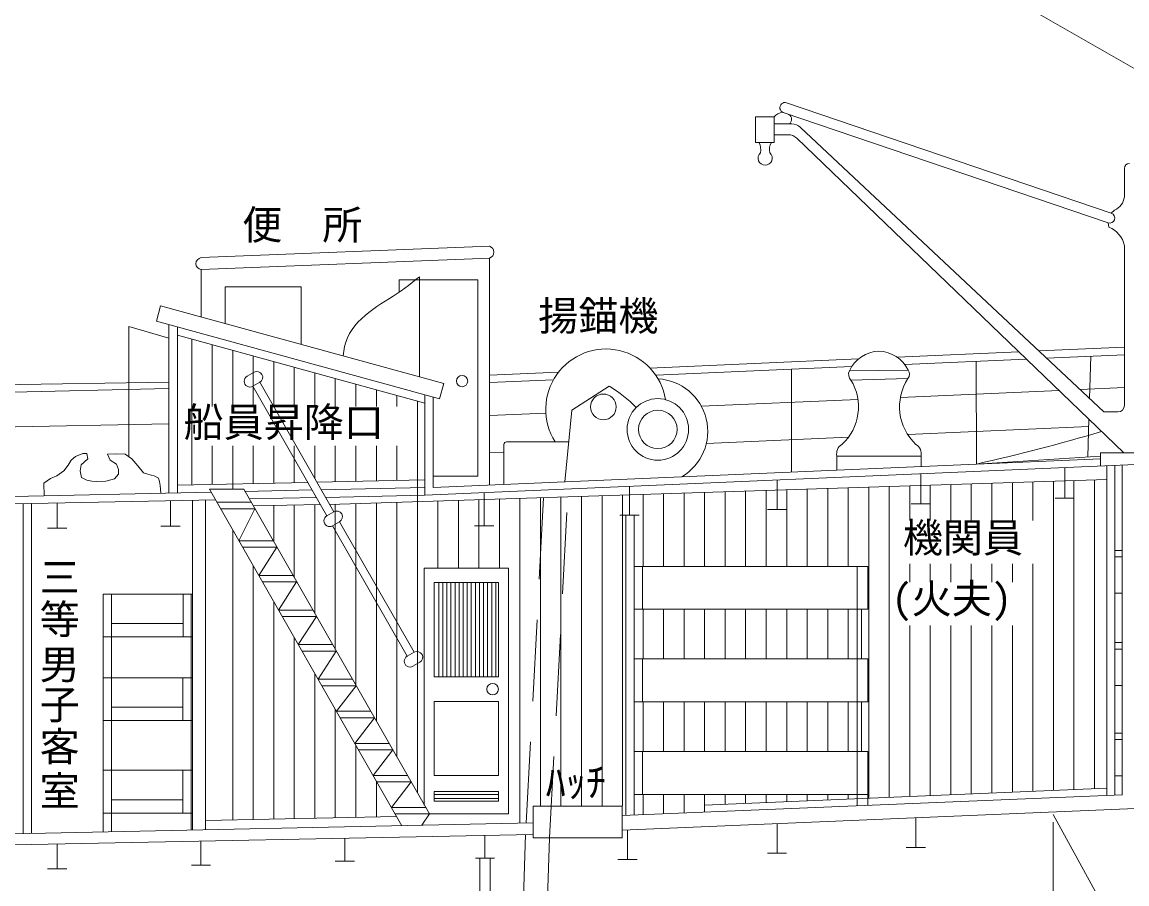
# Model space of a CAD drawing. Units: millimetres, scale not verified. Extents: x -51044 to 51056, y -29700 to 29700.
# Drawn here: x 16981 to 25597, y -14620 to -7899 of the extents above; entities that cross this region are included whole.
import ezdxf
from ezdxf.enums import TextEntityAlignment as Align

# ---------------------------------------------------------------- set-up
doc = ezdxf.new("R2010")
doc.units = ezdxf.units.MM
doc.header["$LTSCALE"] = 100
doc.linetypes.add('USER1', pattern=[50.8, 31.75, -6.35, 6.35, -6.35])
doc.linetypes.add('USER2', pattern=[9.525, 6.35, -3.175])
for name, color, linetype, lineweight in [('0-2_sunpou', 7, 'Continuous', 18), ('0-3_keijou', 7, 'Continuous', 18), ('0-6_center', 7, 'USER1', 18)]:
    doc.layers.add(name, color=color, linetype=linetype, lineweight=lineweight)
doc.layers.add('0-5_text', color=7, linetype='Continuous')
doc.styles.add('ＭＳ ゴシック', font='')
doc.styles.get('ＭＳ ゴシック').set_extended_font_data('MS Gothic')

msp = doc.modelspace()

# ---------------------------------------------------------------- linework, layer by layer
at = {"layer": '0-2_sunpou', "linetype": 'USER2'}
for p, q in [((20912, -14146.1), (21048.5, -11606.8)), ((21094.1, -14261.3), (21237.1, -11600.8))]:
    msp.add_line(p, q, dxfattribs=at)
at = {"layer": '0-3_keijou'}
for p, q in [((13612.4, -1371.4), (29178.6, -10276.7)), ((22943.5, -8528.9), (25475.7, -9389.6)), ((22917.8, -8604.6), (25450, -9465.4)), ((22846.3, -8693.8), (22982.9, -8693.8)), ((22846.3, -8777.2), (22954.1, -8777.2)), ((23051.2, -8720.8), (25418.2, -10939.2)), ((23023.4, -8805.1), (25572, -11257.4)), ((25577.1, -9041.1), (25577.1, -9262.6)), ((25475.7, -9389.6), (25501.1, -9365.9)), ((25450, -9465.4), (25455.7, -9499.7)), ((20626.8, -9646.8), (18377.1, -9736.3)), ((25577.1, -10889.2), (25577.1, -9642.8)), ((20626.8, -9740.2), (18377.1, -9829.8)), ((20626.8, -11508.9), (20626.8, -9740.2)), ((18377.1, -10197.8), (18377.1, -9829.8)), ((20081, -10666), (20081, -9884.8)), ((18564.6, -10249.3), (18564.6, -9964.7)), ((18564.6, -9964.7), (19159, -9964.7)), ((19159, -10412.6), (19159, -9964.7)), ((19922.5, -10004.9), (19922.5, -9909.8)), ((19922.5, -9909.8), (20535.2, -9909.8)), ((20535.2, -11441.2), (20535.2, -9909.8)), ((18061.2, -10111), (18028.3, -10230.7)), ((18061.2, -10111), (20269.4, -10717.8)), ((18028.3, -10230.7), (20236.5, -10837.5)), ((18126.7, -10257.7), (18126.7, -11572.2)), ((18192.9, -10275.9), (18192.9, -11570.8)), ((18192.9, -10340.2), (20122.8, -10870.6)), ((18303.9, -10370.7), (18303.9, -11507.9)), ((18463.9, -10414.7), (18463.9, -10897.6)), ((18623.9, -10458.7), (18623.9, -10897.6)), ((18783.9, -10502.6), (18783.9, -10897.6)), ((24754.7, -10470.9), (23805.6, -10512.6)), ((25577.1, -10434.8), (24911.3, -10464.1)), ((25577.1, -10493.1), (24970.7, -10519.7)), ((25305.6, -10833.6), (25315.1, -10504.6)), ((18943.9, -10546.6), (18943.9, -10897.6)), ((19103.9, -10590.6), (19103.9, -10897.6)), ((23504.5, -10525.8), (21877.9, -10597.2)), ((23451, -10586.4), (21923.1, -10653.5)), ((24812.6, -10526.7), (23863.7, -10568.3)), ((24422.8, -10543.8), (24423.2, -11345.9)), ((18735.9, -10661.7), (18790.7, -10630.4)), ((19263.9, -10634.5), (19263.9, -10897.6)), ((19423.9, -10678.5), (19423.9, -10897.6)), ((21165.2, -10628.5), (20626.8, -10652.2)), ((22982.3, -10607), (22982.3, -11407.8)), ((23891.1, -10612.7), (23433, -10619.7)), ((23444.9, -10690.5), (23889.7, -10679)), ((18126.7, -10706.9), (16151.8, -10736.8)), ((18126.7, -10757.9), (16267.6, -10798)), ((18780.6, -10739.8), (18835.3, -10708.5)), ((18780.6, -10739.8), (19358, -11749.5)), ((18835.3, -10708.5), (19412.7, -11718.2)), ((19583.9, -10722.5), (19583.9, -10897.6)), ((19743.9, -10766.5), (19743.9, -10897.6)), ((20269.4, -10717.8), (20236.5, -10837.5)), ((21125.1, -10688.5), (20626.8, -10710.4)), ((21269.2, -10926.5), (21560.9, -10738.4)), ((25577.1, -10750.1), (25232.6, -10765.2)), ((19903.9, -10810.4), (19903.9, -10897.6)), ((20063.9, -10854.4), (20063.9, -13910.8)), ((20122.8, -11589.3), (20122.8, -10806.3)), ((20186.9, -11527.8), (20186.9, -10823.9)), ((23499.2, -10841.3), (22278.4, -10894.9)), ((25068.1, -10772.4), (23830.6, -10826.8)), ((21269.2, -10926.5), (21212.7, -11483.8)), ((25418.2, -10939.2), (25527.1, -10939.2)), ((21065.9, -10948.1), (20626.8, -10967.4)), ((25292.3, -11290.4), (25300.9, -10996.4)), ((18126.7, -11031), (16213.8, -11071.1)), ((25299.2, -11054.3), (23887.6, -11116.3)), ((30028.3, -11159), (20122.8, -11589.3)), ((20739.4, -11192.6), (20739.4, -11504.1)), ((20759.4, -11172.6), (21244.2, -11172.6)), ((23425.9, -11136.5), (22317.4, -11185.2)), ((18463.9, -11203.5), (18463.9, -11504.5)), ((18623.9, -11203.5), (18623.9, -11543.3)), ((18783.9, -11203.5), (18783.9, -11497.7)), ((18943.9, -11203.5), (18943.9, -11494.3)), ((19103.9, -11203.5), (19103.9, -11490.9)), ((19263.9, -11203.5), (19263.9, -11458)), ((19423.9, -11203.5), (19423.9, -11484.1)), ((19583.9, -11203.5), (19583.9, -11480.7)), ((19743.9, -11203.5), (19743.9, -11477.3)), ((19903.9, -11203.5), (19903.9, -11473.9)), ((20739.4, -11254.5), (20626.8, -11259.4)), ((23335.6, -11283.7), (23335.6, -11392.6)), ((23663.7, -11284.8), (23335.6, -11284.8)), ((23663.7, -11284.8), (23991.8, -11284.8)), ((23991.8, -11283.7), (23991.8, -11364.4)), ((25391, -11284.1), (24423.2, -11345.9)), ((25391, -11257.4), (25391, -11360.4)), ((25391, -11304.3), (20186.9, -11527.8)), ((25112, -11611.2), (25112, -11372.6)), ((25440.1, -13929.8), (25440.1, -11358.3)), ((25504.2, -13927.1), (25504.2, -11355.5)), ((25559.2, -13927.1), (25559.2, -11353.1)), ((20186.9, -11441.2), (20535.2, -11441.2)), ((23990.3, -11656), (23990.3, -11421.3)), ((19208.8, -11488.7), (18192.9, -11510.3)), ((18442, -11542), (19942.7, -14166.3)), ((18442, -11542), (18709.4, -11542)), ((18709.4, -11542), (20157.5, -14074.4)), ((20120.2, -11469.3), (19280.6, -11487.2)), ((20122.8, -11529.2), (19314.6, -11546.6)), ((25440.1, -11466.5), (19379.5, -11660.1)), ((21718.6, -11745.5), (21718.6, -11520)), ((22868.7, -11700.7), (22868.7, -11470)), ((23103.9, -11541.1), (23103.9, -12143.9)), ((23263.9, -11536), (23263.9, -12143.9)), ((23423.9, -11530.9), (23423.9, -12143.9)), ((23583.9, -11525.8), (23583.9, -13952.1)), ((23743.9, -11520.7), (23743.9, -13945.4)), ((23903.9, -11515.6), (23903.9, -11786.5)), ((24063.9, -11510.5), (24063.9, -11786.5)), ((24223.9, -11505.4), (24223.9, -11786.5)), ((24383.9, -11500.3), (24383.9, -11786.5)), ((24543.9, -11495.2), (24543.9, -11786.5)), ((24703.9, -11490), (24703.9, -11786.5)), ((24863.9, -11484.9), (24863.9, -11786.5)), ((25023.9, -11479.8), (25023.9, -13892.1)), ((25183.9, -11474.7), (25183.9, -13885.5)), ((25343.9, -11469.6), (25343.9, -13878.8)), ((18455.2, -11565.2), (15474.9, -11629.4)), ((18488.9, -11624), (15508, -11687.2)), ((18310.7, -14200.3), (18310.7, -11627.8)), ((18411.6, -14198.2), (18411.6, -11625.6)), ((19242.9, -11548.2), (18719.4, -11559.5)), ((19276.6, -11607.3), (18753.1, -11618.4)), ((20122.8, -11589.3), (19348.4, -11605.7)), ((20383.9, -11628), (20383.9, -12158.9)), ((20543.9, -11622.9), (20543.9, -12158.9)), ((20584.6, -11826.9), (20584.6, -11569.3)), ((20703.9, -11617.8), (20703.9, -12158.9)), ((20863.9, -11612.7), (20863.9, -14147.1)), ((21023.9, -11607.6), (21023.9, -14013.9)), ((21183.9, -11602.5), (21183.9, -14013.9)), ((21343.9, -11597.3), (21343.9, -14013.9)), ((21503.9, -11592.2), (21503.9, -14013.9)), ((21663.9, -11587.1), (21663.9, -14010.5)), ((21823.9, -11582), (21823.9, -12143.9)), ((21983.9, -11576.9), (21983.9, -12143.9)), ((22143.9, -11571.8), (22143.9, -12143.9)), ((22303.9, -11566.7), (22303.9, -12143.9)), ((22463.9, -11561.6), (22463.9, -12143.9)), ((22623.9, -11556.5), (22623.9, -12143.9)), ((22783.9, -11551.4), (22783.9, -12143.9)), ((22943.9, -11546.3), (22943.9, -12143.9)), ((25037, -11611.2), (25187, -11611.2)), ((16989.8, -14227.8), (16989.8, -11655.8)), ((17053.9, -14226.5), (17053.9, -11654.4)), ((17255.6, -11845.2), (17255.6, -11650.1)), ((18137.8, -11829.2), (18137.8, -11631.4)), ((18500.5, -11644.4), (18767.9, -11644.4)), ((18529.1, -11694.4), (18796.5, -11694.4)), ((18796.5, -11694.4), (18672.1, -11944.4)), ((19307.7, -11661.6), (18784.1, -11672.7)), ((18943.9, -11669.3), (18943.9, -11952.2)), ((19103.9, -11665.9), (19103.9, -12232)), ((19263.9, -11662.5), (19263.9, -12511.8)), ((19423.9, -11658.7), (19423.9, -11713.6)), ((19423.9, -11713.6), (19423.9, -12791.6)), ((19583.9, -11653.6), (19583.9, -12017.6)), ((19743.9, -11648.4), (19743.9, -13351.2)), ((19903.9, -11643.3), (19903.9, -13631)), ((20223.9, -11633.1), (20223.9, -12158.9)), ((22793.7, -11700.7), (22943.7, -11700.7)), ((23915.3, -11656), (24065.3, -11656)), ((19358, -11749.5), (19412.7, -11718.2)), ((19402.7, -11827.6), (19457.4, -11796.3)), ((19457.4, -11796.3), (20039.3, -12814)), ((21643.6, -11745.5), (21793.6, -11745.5)), ((21690.8, -14085.9), (21690.8, -11745.5)), ((21754.9, -14083.2), (21754.9, -11745.5)), ((17180.6, -11845.2), (17330.6, -11845.2)), ((18062.8, -11829.2), (18212.8, -11829.2)), ((18623.9, -11860.2), (18623.9, -14120.8)), ((19402.7, -11827.6), (19984.6, -12845.3)), ((20509.6, -11826.9), (20659.6, -11826.9)), ((18672.1, -11944.4), (18939.5, -11944.4)), ((18700.7, -11994.4), (18968.1, -11994.4)), ((18968.1, -11994.4), (18826.5, -12214.4)), ((19583.9, -12017.6), (19583.9, -13071.4)), ((25504.2, -12019.9), (25559.2, -12019.9)), ((18783.9, -12140), (18783.9, -14117.4)), ((21754.9, -12143.9), (23577.8, -12143.9)), ((21819.1, -12477.4), (21819.1, -12143.9)), ((23493.2, -14010.8), (23493.2, -12143.9)), ((23577.8, -12477.4), (23577.8, -12143.9)), ((23903.9, -12125.4), (23903.9, -12268.2)), ((24063.9, -12125.4), (24063.9, -12268.2)), ((24223.9, -12125.4), (24223.9, -12268.2)), ((24383.9, -12125.4), (24383.9, -12268.2)), ((24543.9, -12125.4), (24543.9, -12268.2)), ((24703.9, -12125.4), (24703.9, -12268.2)), ((24863.9, -12125.4), (24863.9, -13898.8)), ((25504.2, -12070.6), (25559.2, -12070.6)), ((18826.5, -12214.4), (19093.9, -12214.4)), ((18855.1, -12264.4), (19122.5, -12264.4)), ((19122.5, -12264.4), (18980.9, -12484.4)), ((20230.5, -13005.5), (20230.5, -12268.5)), ((20262.3, -13005.5), (20262.3, -12268.5)), ((20294, -13005.5), (20294, -12268.5)), ((20325.8, -13005.5), (20325.8, -12268.5)), ((20357.5, -13005.5), (20357.5, -12268.5)), ((20389.3, -13005.5), (20389.3, -12268.5)), ((20421, -13005.5), (20421, -12268.5)), ((20452.8, -13005.5), (20452.8, -12268.5)), ((20484.5, -13005.5), (20484.5, -12268.5)), ((20516.3, -13005.5), (20516.3, -12268.5)), ((20548, -13005.5), (20548, -12268.5)), ((20579.8, -13005.5), (20579.8, -12268.5)), ((20611.5, -13005.5), (20611.5, -12268.5)), ((20643.3, -13005.5), (20643.3, -12268.5)), ((20675, -13005.5), (20675, -12268.5)), ((20696.1, -13005.5), (20696.1, -12268.5)), ((17613.8, -14214.8), (17613.8, -12360.9)), ((17613.8, -12360.9), (18310.7, -12360.9)), ((17678, -14213.5), (17678, -12360.9)), ((18237, -12694.5), (18237, -12360.9)), ((18299.3, -14200.5), (18299.3, -12360.9)), ((25504.2, -12353.4), (25559.2, -12353.4)), ((18943.9, -12419.8), (18943.9, -14114.1)), ((18980.9, -12484.4), (19248.3, -12484.4)), ((21754.9, -12477.4), (23577.8, -12477.4)), ((21823.9, -12477.4), (21823.9, -12866.2)), ((21983.9, -12477.4), (21983.9, -12866.2)), ((22143.9, -12477.4), (22143.9, -12866.2)), ((22303.9, -12477.4), (22303.9, -12866.2)), ((22463.9, -12477.4), (22463.9, -12866.2)), ((22623.9, -12477.4), (22623.9, -12866.2)), ((22783.9, -12477.4), (22783.9, -12866.2)), ((22943.9, -12477.4), (22943.9, -12866.2)), ((23103.9, -12477.4), (23103.9, -12866.2)), ((23263.9, -12477.4), (23263.9, -12866.2)), ((23423.9, -12477.4), (23423.9, -12866.2)), ((23528.5, -12866.2), (23528.5, -12477.4)), ((19009.5, -12534.4), (19276.9, -12534.4)), ((19276.9, -12534.4), (19135.3, -12754.4)), ((17679.9, -12590.5), (18237, -12590.5)), ((23903.9, -12604.7), (23903.9, -13938.8)), ((24063.9, -12604.7), (24063.9, -13932.1)), ((24223.9, -12604.7), (24223.9, -13925.4)), ((24383.9, -12604.7), (24383.9, -13918.8)), ((24543.9, -12604.7), (24543.9, -13912.1)), ((24703.9, -12604.7), (24703.9, -13905.5)), ((17615.7, -12694.5), (18310.7, -12694.5)), ((19103.9, -12699.6), (19103.9, -14110.8)), ((25504.2, -12738.6), (25559.2, -12738.6)), ((19135.3, -12754.4), (19402.7, -12754.4)), ((19163.9, -12804.4), (19431.3, -12804.4)), ((19431.3, -12804.4), (19289.7, -13024.4)), ((19984.6, -12845.3), (20039.3, -12814)), ((25504.2, -12789.3), (25559.2, -12789.3)), ((20029.3, -12923.4), (20084, -12892.1)), ((21754.9, -12866.2), (23577.8, -12866.2)), ((21819.1, -13199.7), (21819.1, -12866.2)), ((23577.8, -13199.7), (23577.8, -12866.2)), ((19263.9, -12979.4), (19263.9, -14107.4)), ((20196.1, -13005.5), (20696.1, -13005.5)), ((17613.8, -13012.1), (18308.8, -13012.1)), ((18235.1, -13345.7), (18235.1, -13012.1)), ((19289.7, -13024.4), (19557.1, -13024.4)), ((19318.3, -13074.4), (19585.7, -13074.4)), ((19585.7, -13074.4), (19432.6, -13274.4)), ((25504.2, -13072.1), (25559.2, -13072.1)), ((17678, -13241.7), (18235.1, -13241.7)), ((19423.9, -13259.2), (19423.9, -14104.1)), ((20196.1, -13198.1), (20696.1, -13198.1)), ((20196.1, -13776), (20196.1, -13198.1)), ((20696.1, -13776), (20696.1, -13198.1)), ((21754.9, -13199.7), (23577.8, -13199.7)), ((21823.9, -13199.7), (21823.9, -13588.5)), ((21983.9, -13199.7), (21983.9, -13588.5)), ((22143.9, -13199.7), (22143.9, -13588.5)), ((22303.9, -13199.7), (22303.9, -13588.5)), ((22463.9, -13199.7), (22463.9, -13588.5)), ((22623.9, -13199.7), (22623.9, -13588.5)), ((22783.9, -13199.7), (22783.9, -13588.5)), ((22943.9, -13199.7), (22943.9, -13588.5)), ((23103.9, -13199.7), (23103.9, -13588.5)), ((23263.9, -13199.7), (23263.9, -13588.5)), ((23423.9, -13199.7), (23423.9, -13588.5)), ((23528.5, -13588.5), (23528.5, -13199.7)), ((17613.8, -13345.7), (18308.8, -13345.7)), ((19432.6, -13274.4), (19700, -13274.4)), ((19461.2, -13324.4), (19728.6, -13324.4)), ((19728.6, -13324.4), (19575.6, -13524.4)), ((19575.6, -13524.4), (19843, -13524.4)), ((25504.2, -13443.5), (25559.2, -13443.5)), ((25504.2, -13494.1), (25559.2, -13494.1)), ((19583.9, -13538.9), (19583.9, -14100.8)), ((19604.2, -13574.4), (19871.6, -13574.4)), ((19871.6, -13574.4), (19718.6, -13774.4)), ((21754.9, -13588.5), (23577.8, -13588.5)), ((21819.1, -13922.1), (21819.1, -13588.5)), ((23577.8, -14008.1), (23577.8, -13588.5)), ((17613.8, -13734.5), (18308.8, -13734.5)), ((18235.1, -14068), (18235.1, -13734.5)), ((19718.6, -13774.4), (19985.9, -13774.4)), ((20196.1, -13776), (20696.1, -13776)), ((25504.2, -13777), (25559.2, -13777)), ((19743.9, -13818.7), (19743.9, -14097.4)), ((19747.2, -13824.4), (20014.5, -13824.4)), ((20014.5, -13824.4), (19861.5, -14024.4)), ((20196.1, -13899.8), (20696.1, -13899.8)), ((20196.1, -13975.5), (20196.1, -13899.8)), ((20196.1, -13923.6), (20696.1, -13923.6)), ((20196.1, -13955.4), (20696.1, -13955.4)), ((20696.1, -13975.5), (20696.1, -13899.8)), ((29079.1, -13890.3), (21660.4, -14200.5)), ((25559.2, -13924.8), (21660.4, -14087.2)), ((21754.9, -13922.1), (23577.8, -13922.1)), ((21823.9, -13922.1), (21823.9, -14080.4)), ((21983.9, -13922.1), (21983.9, -14073.7)), ((22143.9, -13922.1), (22143.9, -14067)), ((25440.1, -13874.8), (22303.9, -14005.4)), ((22303.9, -13922.1), (22303.9, -14060.4)), ((22463.9, -13922.1), (22463.9, -13998.7)), ((22623.9, -13922.1), (22623.9, -13992)), ((22783.9, -13922.1), (22783.9, -13985.4)), ((22943.9, -13922.1), (22943.9, -13978.7)), ((23103.9, -13922.1), (23103.9, -13972.1)), ((23263.9, -13922.1), (23263.9, -13965.4)), ((23423.9, -13922.1), (23423.9, -13958.7)), ((17678, -13964.1), (18235.1, -13964.1)), ((19861.5, -14024.4), (20128.9, -14024.4)), ((20196.1, -13975.5), (20696.1, -13975.5)), ((20967.6, -14013.9), (20967.6, -14261.3)), ((21660.4, -14013.9), (20967.6, -14013.9)), ((21660.4, -14013.9), (21660.4, -14261.3)), ((17613.8, -14068), (18308.8, -14068)), ((19901.4, -14094.1), (18411.6, -14125.2)), ((23950.6, -14335.2), (23950.6, -14105.2)), ((20967.6, -14144.9), (11648.8, -14339.1)), ((21703, -14428.7), (21703, -14198.7)), ((22868.7, -14380.2), (22868.7, -14150.2)), ((25021.9, -14139.2), (25021.9, -19078.9)), ((20967.6, -14234.5), (11651, -14422.9)), ((18376.5, -14473.3), (18376.5, -14286.9)), ((19498.2, -14442.7), (19498.2, -14264.2)), ((20591.3, -14420.3), (20591.3, -14241.8)), ((20854.7, -15857.1), (20907.2, -14235.7)), ((21660.4, -14261.3), (20967.6, -14261.3)), ((21042.7, -15852.1), (21094.1, -14261.3)), ((17254.8, -14503.8), (17254.8, -14309.6)), ((22793.7, -14380.2), (22943.7, -14380.2)), ((23875.6, -14335.2), (24025.6, -14335.2)), ((18301.5, -14473.3), (18451.5, -14473.3)), ((19423.2, -14442.7), (19573.2, -14442.7)), ((20516.3, -14420.3), (20666.3, -14420.3)), ((20551.9, -14420.3), (20551.9, -19094.4)), ((20631.9, -14420.3), (20631.9, -15863)), ((21628, -14428.7), (21778, -14428.7)), ((17179.8, -14503.8), (17329.8, -14503.8))]:
    msp.add_line(p, q, dxfattribs=at)
at = {"layer": '0-3_keijou', "linetype": 'USER1'}
for q in [(18126.7, -10365.4), (17813.5, -11289.4)]:
    msp.add_line((17813.5, -10272.5), q, dxfattribs=at)
at = {"layer": '0-3_keijou'}
msp.add_lwpolyline([(22701.3, -8637.5), (22846.3, -8637.5), (22846.3, -8837.5), (22701.3, -8837.5)], close=True, dxfattribs=at)
for points in [[(17669.4, -11315.1), (17718.2, -11345.6), (17732.2, -11389.2), (17732.8, -11423.6), (17701.1, -11462.5), (17633.3, -11478.6), (17559, -11481), (17525.5, -11478.6), (17485.1, -11471.4), (17444.9, -11449.7), (17433.8, -11398.7), (17443.3, -11351.4), (17494.4, -11304.8), (17486.7, -11263.5), (17453.8, -11263.2), (17398.1, -11287), (17364.5, -11316.6), (17340.1, -11353.5), (17306, -11398.3), (17253, -11437.3), (17201.8, -11457.4), (17149.7, -11494.1), (17153.1, -11593.2)], [(17669.4, -11315.1), (17648, -11268), (17710.6, -11266.1), (17785.4, -11269.7), (17838.1, -11306.5), (17884.7, -11360.5), (17928.9, -11414.4), (17954.5, -11423), (17988.4, -11432.5), (18011.5, -11436.6), (18044.1, -11455.6), (18053.5, -11482.7), (18059, -11513.9), (18063.8, -11573.6)], [(25391, -11257.4), (25859.9, -11257.4), (25859.9, -11340.1)], [(20118.2, -14005.6), (20118.2, -12158.9), (20774, -12158.9)], [(20156.8, -14073.1), (20774, -14073.1), (20774, -12158.9)], [(20196.1, -13005.5), (20196.1, -12268.5), (20696.1, -12268.5)], [(19890.1, -14074.4), (20157.5, -14074.4), (20098.1, -14163)]]:
    msp.add_lwpolyline(points, dxfattribs=at)
for centre, radius in [((20412.6, -10699), 44), ((21514.5, -10900), 100), ((21939.2, -11075.9), 240), ((21939.2, -11075.9), 150), ((20650.6, -13101.8), 45)]:
    msp.add_circle(centre, radius, dxfattribs=at)
for centre, radius, start, end in [((22930.6, -8566.8), 40, 71.22585, 251.22585), ((22930, -8714.3), 113.6, 99.10606, 137.46918), ((22937.6, -8656.6), 44.2, 302.74367, 57.25633), ((22982.9, -8793.8), 100, 46.85683, 90), ((22954.1, -8877.2), 100, 46.10428, 90), ((22628.7, -8894), 113.6, 347.10784, 29.81429), ((22923.6, -8894), 113.6, 150.18571, 192.89216), ((22776.2, -8960.4), 55, 131.77485, 48.22515), ((25617.1, -9041.1), 40, 90, 180), ((25448, -9247.2), 130.1, 294.12023, 353.22201), ((25462.8, -9427.5), 40, 251.22585, 71.22585), ((25390.2, -9678.4), 190.3, 10.77505, 69.87192), ((20611.9, -9693.5), 49, 287.64025, 72.35975), ((18384.4, -9783.1), 47.3, 98.85004, 261.14996), ((18842.6, -8415.6), 1921.5, 301.45533, 310.12891), ((20554.6, -11260.3), 1398.7, 120.47081, 133.09437), ((19924, -10536), 440.3, 137.58024, 175.60532), ((21535, -10918.6), 470, 9.20244, 212.70517), ((23671.9, -10727.4), 262, 91.78515, 155.73441), ((23655.5, -10727.4), 262, 25.97006, 88.21485), ((18758.3, -10700.8), 45, 119.76261, 299.76261), ((18813, -10669.5), 45, 299.76261, 119.76261), ((21918.4, -11091.1), 410, 300.46009, 86.85022), ((23488.1, -10646.8), 61.4, 153.80995, 225.31186), ((24225.7, -10899.3), 401.7, 146.74852, 227.11556), ((23842.6, -10644.9), 58.2, 324.06318, 33.57491), ((20946.6, -11732.4), 1168.6, 45.11088, 58.28293), ((23101.8, -10899.3), 401.7, 312.88444, 31.31606), ((25527.1, -10889.2), 50, 270, 0), ((21173.6, 3164.7), 14869.9, 282.62303, 286.51313), ((20759.4, -11192.6), 20, 90, 180), ((23415.5, -11265), 82, 119.49467, 193.14591), ((23911.9, -11265), 82, 346.85409, 60.50533), ((19435, -11757.3), 45, 299.76261, 119.76261), ((19380.3, -11788.6), 45, 119.76261, 299.76261), ((20061.6, -12853), 45, 299.76261, 119.76261), ((20006.9, -12884.3), 45, 119.76261, 299.76261)]:
    msp.add_arc(centre, radius, start, end, dxfattribs=at)
at = {"layer": '0-6_center'}
msp.add_line((25021.9, -14078.9), (27445, -18486.2), dxfattribs=at)

# ---------------------------------------------------------------- texts
at = {"layer": '0-5_text', "style": 'ＭＳ ゴシック'}
for s, p in [('便\u3000所', (18698.2, -9663.5)), ('揚錨機', (21006.4, -10373.7)), ('船員昇降口', (18240.7, -11202.4)), ('機関員', (23849.9, -12103.6)), ('三', (17118.4, -12412)), ('(火夫)', (23762.8, -12578.7)), ('等', (17118.4, -12740)), ('男', (17118.4, -13092.2)), ('子', (17118.4, -13404)), ('客', (17118.4, -13732)), ('室', (17118.4, -14078.6)), ('ﾊｯﾁ', (21065.5, -14010.4))]:
    msp.add_text(s, height=229.1, dxfattribs=at).set_placement(p, align=Align.BOTTOM_LEFT)

doc.saveas('drawing.dxf')
